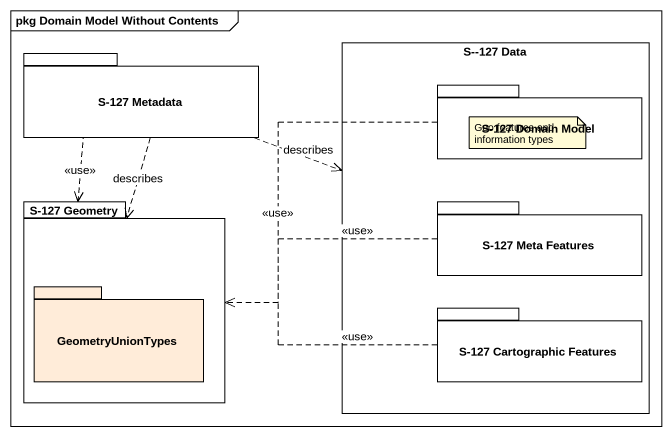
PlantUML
@startuml
mainframe pkg Domain Model Without Contents
rectangle "S--127 Data" as S_127_Data {
  package "S-127 Domain Model" as S_127_Domain_Model {
  }
  package "S-127 Meta Features" as S_127_Meta_Features {
  }
  package "S-127 Cartographic Features" as S_127_Cartographic_Features {
  }
}
package "S-127 Metadata" as S_127_Metadata {
}
package "S-127 Geometry" as S_127_Geometry {
  package GeometryUnionTypes #FFECD9 {
  }
}
S_127_Metadata .right.> S_127_Data : describes
S_127_Metadata ..> S_127_Geometry : describes
S_127_Domain_Model .left.> S_127_Geometry : <<use>>
S_127_Geometry <.up. S_127_Metadata : <<use>>
S_127_Meta_Features .left.> S_127_Geometry : <<use>>
S_127_Cartographic_Features .left.> S_127_Geometry : <<use>>
note as N1
  Geo features and information types
end note
@enduml
